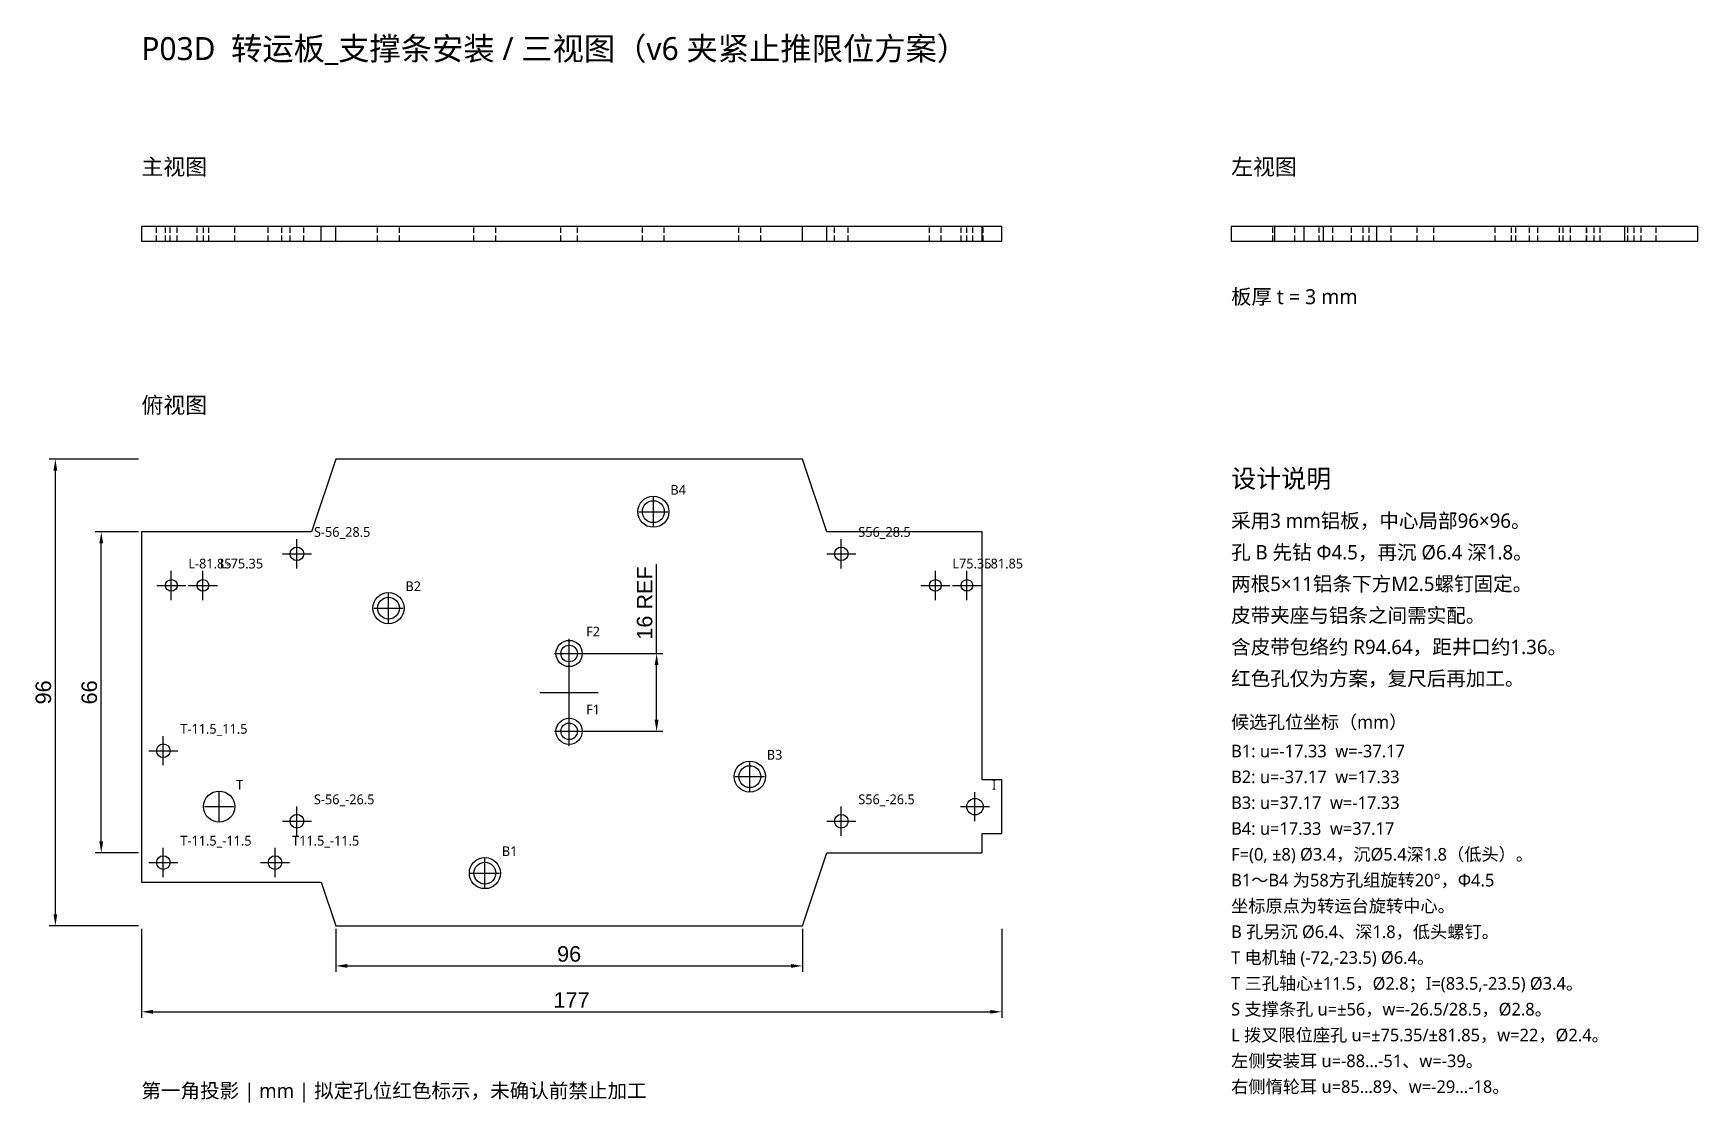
# Model space of a CAD drawing. Header units: millimetres. Extents: x 31 to 373, y 17 to 237.
import ezdxf

# ---------------------------------------------------------------- set-up
doc = ezdxf.new("R2010")
doc.units = ezdxf.units.MM
doc.linetypes.add('HIDDEN2', pattern=[4.7625, 3.175, -1.5875])
for name, color, linetype in [('CENTER', 4, 'Continuous'), ('DIMENSIONS', 3, 'Continuous'), ('NOTES', 7, 'Continuous'), ('OUTLINE', 7, 'Continuous'), ('PROPOSED_HIDDEN', 1, 'HIDDEN2'), ('PROPOSED_HOLES', 1, 'Continuous')]:
    doc.layers.add(name, color=color, linetype=linetype)
doc.styles.add('CN_NOTES', font='Microsoft YaHei.ttf')
doc.styles.get("Standard").update_dxf_attribs({"font": 'arial.ttf'})
doc.dimstyles.new('ISO-25', dxfattribs={"dimtxt": 2.5, "dimasz": 2.5, "dimexe": 1.25, "dimexo": 0.625, "dimtad": 1, "dimtxsty": 'Standard', "dimcen": 2.5, "dimadec": 0, "dimazin": 0, "dimtfac": 1, "dimtmove": 0, "dimatfit": 3, "dimfxl": 1, "dimarcsym": 0})

# ---------------------------------------------------------------- blocks, each defined once
blk = doc.blocks.new('*D1')
at = {"layer": 'Defpoints', "color": 0, "transparency": 16777216}
for p in [(53.1, 53.1), (230.1, 53.1), (230.1, 35.4)]:
    blk.add_point(p, dxfattribs=at)
at = {"layer": 'DIMENSIONS', "color": 0, "lineweight": -2, "transparency": 16777216}
for p, q in [((53.1, 52.47), (53.1, 34.15)), ((230.1, 52.47), (230.1, 34.15)), ((55.46, 35.4), (227.74, 35.4))]:
    blk.add_line(p, q, dxfattribs=at)
at = {"layer": 'DIMENSIONS', "color": 0, "transparency": 16777216}
for points in [[(55.46, 35.79), (55.46, 35.01), (53.1, 35.4)], [(227.74, 35.79), (227.74, 35.01), (230.1, 35.4)]]:
    blk.add_solid(points, dxfattribs=at)
at = {"layer": 'DIMENSIONS', "color": 0, "transparency": 16777216, "insert": (141.6, 37.83), "char_height": 3.186, "attachment_point": 5}
blk.add_mtext('177', dxfattribs=at)
blk = doc.blocks.new('*D2')
at = {"layer": 'Defpoints', "color": 0, "transparency": 16777216}
for p in [(35.4, 149.1), (53.1, 149.1), (53.1, 53.1)]:
    blk.add_point(p, dxfattribs=at)
at = {"layer": 'DIMENSIONS', "color": 0, "lineweight": -2, "transparency": 16777216}
for p, q in [((52.48, 149.1), (34.15, 149.1)), ((35.4, 55.46), (35.4, 146.74)), ((52.48, 53.1), (34.15, 53.1))]:
    blk.add_line(p, q, dxfattribs=at)
at = {"layer": 'DIMENSIONS', "color": 0, "transparency": 16777216}
for points in [[(35.01, 146.74), (35.79, 146.74), (35.4, 149.1)], [(35.01, 55.46), (35.79, 55.46), (35.4, 53.1)]]:
    blk.add_solid(points, dxfattribs=at)
at = {"layer": 'DIMENSIONS', "color": 0, "transparency": 16777216, "insert": (32.95, 101.1), "char_height": 3.186, "attachment_point": 5, "rotation": 90}
blk.add_mtext('96', dxfattribs=at)
blk = doc.blocks.new('*D3')
at = {"layer": 'Defpoints', "color": 0, "transparency": 16777216}
for p in [(141.1, 109.1), (159.1, 109.1), (141.1, 93.1)]:
    blk.add_point(p, dxfattribs=at)
at = {"layer": 'DIMENSIONS', "color": 0, "lineweight": -2, "transparency": 16777216}
for p, q in [((159.1, 109.1), (159.1, 127.51)), ((141.72, 109.1), (160.35, 109.1)), ((159.1, 95.46), (159.1, 106.74)), ((141.72, 93.1), (160.35, 93.1))]:
    blk.add_line(p, q, dxfattribs=at)
at = {"layer": 'DIMENSIONS', "color": 0, "transparency": 16777216}
for points in [[(158.71, 106.74), (159.49, 106.74), (159.1, 109.1)], [(158.71, 95.46), (159.49, 95.46), (159.1, 93.1)]]:
    blk.add_solid(points, dxfattribs=at)
at = {"layer": 'DIMENSIONS', "color": 0, "transparency": 16777216, "insert": (156.65, 119.49), "char_height": 3.186, "attachment_point": 5, "rotation": 90}
blk.add_mtext('16 REF', dxfattribs=at)
blk = doc.blocks.new('*D4')
at = {"layer": 'Defpoints', "color": 0, "transparency": 16777216}
for p in [(44.84, 134.1), (53.1, 134.1), (53.1, 68.1)]:
    blk.add_point(p, dxfattribs=at)
at = {"layer": 'DIMENSIONS', "color": 0, "lineweight": -2, "transparency": 16777216}
for p, q in [((52.48, 134.1), (43.59, 134.1)), ((44.84, 70.46), (44.84, 131.74)), ((52.48, 68.1), (43.59, 68.1))]:
    blk.add_line(p, q, dxfattribs=at)
at = {"layer": 'DIMENSIONS', "color": 0, "transparency": 16777216}
for points in [[(44.45, 131.74), (45.23, 131.74), (44.84, 134.1)], [(44.45, 70.46), (45.23, 70.46), (44.84, 68.1)]]:
    blk.add_solid(points, dxfattribs=at)
at = {"layer": 'DIMENSIONS', "color": 0, "transparency": 16777216, "insert": (42.39, 101.1), "char_height": 3.186, "attachment_point": 5, "rotation": 90}
blk.add_mtext('66', dxfattribs=at)
blk = doc.blocks.new('*D5')
at = {"layer": 'Defpoints', "color": 0, "transparency": 16777216}
for p in [(93.1, 53.1), (189.1, 53.1), (189.1, 44.84)]:
    blk.add_point(p, dxfattribs=at)
at = {"layer": 'DIMENSIONS', "color": 0, "lineweight": -2, "transparency": 16777216}
for p, q in [((93.1, 52.47), (93.1, 43.59)), ((189.1, 52.47), (189.1, 43.59)), ((95.46, 44.84), (186.74, 44.84))]:
    blk.add_line(p, q, dxfattribs=at)
at = {"layer": 'DIMENSIONS', "color": 0, "transparency": 16777216}
for points in [[(95.46, 45.23), (95.46, 44.45), (93.1, 44.84)], [(186.74, 45.23), (186.74, 44.45), (189.1, 44.84)]]:
    blk.add_solid(points, dxfattribs=at)
at = {"layer": 'DIMENSIONS', "color": 0, "transparency": 16777216, "insert": (141.1, 47.29), "char_height": 3.186, "attachment_point": 5}
blk.add_mtext('96', dxfattribs=at)

msp = doc.modelspace()

# ---------------------------------------------------------------- linework, layer by layer
at = {"layer": 'CENTER'}
for p, q in [((158.43, 135.27), (158.43, 141.27)), ((155.43, 138.27), (161.43, 138.27)), ((85.1, 126.6), (85.1, 132.6)), ((197.1, 126.6), (197.1, 132.6)), ((82.1, 129.6), (88.1, 129.6)), ((194.1, 129.6), (200.1, 129.6)), ((59.25, 120.1), (59.25, 126.1)), ((65.75, 120.1), (65.75, 126.1)), ((216.45, 120.1), (216.45, 126.1)), ((222.95, 120.1), (222.95, 126.1)), ((56.25, 123.1), (62.25, 123.1)), ((62.75, 123.1), (68.75, 123.1)), ((103.93, 115.43), (103.93, 121.43)), ((213.45, 123.1), (219.45, 123.1)), ((219.95, 123.1), (225.95, 123.1)), ((100.93, 118.43), (106.93, 118.43)), ((141.1, 106.1), (141.1, 112.1)), ((138.1, 109.1), (144.1, 109.1)), ((141.1, 95.1), (141.1, 107.1)), ((135.1, 101.1), (147.1, 101.1)), ((141.1, 90.1), (141.1, 96.1)), ((138.1, 93.1), (144.1, 93.1)), ((54.6, 89.1), (60.6, 89.1)), ((57.6, 86.1), (57.6, 92.1)), ((178.27, 80.77), (178.27, 86.77)), ((175.27, 83.77), (181.27, 83.77)), ((69.1, 74.6), (69.1, 80.6)), ((224.6, 74.6), (224.6, 80.6)), ((66.1, 77.6), (72.1, 77.6)), ((85.1, 71.6), (85.1, 77.6)), ((197.1, 71.6), (197.1, 77.6)), ((221.6, 77.6), (227.6, 77.6)), ((82.1, 74.6), (88.1, 74.6)), ((194.1, 74.6), (200.1, 74.6)), ((57.6, 63.1), (57.6, 69.1)), ((80.6, 63.1), (80.6, 69.1)), ((54.6, 66.1), (60.6, 66.1)), ((77.6, 66.1), (83.6, 66.1)), ((123.77, 60.93), (123.77, 66.93)), ((120.77, 63.93), (126.77, 63.93))]:
    msp.add_line(p, q, dxfattribs=at)
at = {"layer": 'OUTLINE'}
for p, q in [((230.1, 196.94), (53.1, 196.94)), ((53.1, 196.94), (53.1, 193.94)), ((90.1, 193.94), (90.1, 196.94)), ((93.1, 193.94), (93.1, 196.94)), ((189.1, 193.94), (189.1, 196.94)), ((194.1, 193.94), (194.1, 196.94)), ((226.1, 193.94), (226.1, 196.94)), ((230.1, 193.94), (230.1, 196.94)), ((373.3, 196.94), (277.3, 196.94)), ((277.3, 196.94), (277.3, 193.94)), ((286.3, 193.94), (286.3, 196.94)), ((292.3, 193.94), (292.3, 196.94)), ((296.3, 193.94), (296.3, 196.94)), ((307.3, 193.94), (307.3, 196.94)), ((358.3, 193.94), (358.3, 196.94)), ((373.3, 193.94), (373.3, 196.94)), ((53.1, 193.94), (230.1, 193.94)), ((277.3, 193.94), (373.3, 193.94)), ((93.1, 149.1), (88.1, 134.1)), ((189.1, 149.1), (93.1, 149.1)), ((194.1, 134.1), (189.1, 149.1)), ((88.1, 134.1), (53.1, 134.1)), ((53.1, 134.1), (53.1, 62.1)), ((226.1, 134.1), (194.1, 134.1)), ((226.1, 83.1), (226.1, 134.1)), ((230.1, 83.1), (226.1, 83.1)), ((230.1, 72.1), (230.1, 83.1)), ((226.1, 68.1), (226.1, 72.1)), ((226.1, 72.1), (230.1, 72.1)), ((189.1, 53.1), (194.1, 68.1)), ((194.1, 68.1), (226.1, 68.1)), ((53.1, 62.1), (90.1, 62.1)), ((90.1, 62.1), (93.1, 53.1)), ((93.1, 53.1), (189.1, 53.1))]:
    msp.add_line(p, q, dxfattribs=at)
at = {"layer": 'PROPOSED_HIDDEN', "ltscale": 0.35}
for p, q in [((56.2, 193.94), (56.2, 196.94)), ((56.2, 193.94), (56.2, 196.94)), ((58.05, 193.94), (58.05, 196.94)), ((59, 193.94), (59, 196.94)), ((59, 193.94), (59, 196.94)), ((60.45, 193.94), (60.45, 196.94)), ((64.55, 193.94), (64.55, 196.94)), ((65.9, 193.94), (65.9, 196.94)), ((66.95, 193.94), (66.95, 196.94)), ((72.3, 193.94), (72.3, 196.94)), ((79.2, 193.94), (79.2, 196.94)), ((82, 193.94), (82, 196.94)), ((83.7, 193.94), (83.7, 196.94)), ((83.7, 193.94), (83.7, 196.94)), ((86.5, 193.94), (86.5, 196.94)), ((86.5, 193.94), (86.5, 196.94)), ((101.68, 193.94), (101.68, 196.94)), ((106.18, 193.94), (106.18, 196.94)), ((121.52, 193.94), (121.52, 196.94)), ((126.02, 193.94), (126.02, 196.94)), ((139.4, 193.94), (139.4, 196.94)), ((139.4, 193.94), (139.4, 196.94)), ((142.8, 193.94), (142.8, 196.94)), ((142.8, 193.94), (142.8, 196.94)), ((156.18, 193.94), (156.18, 196.94)), ((160.68, 193.94), (160.68, 196.94)), ((176.02, 193.94), (176.02, 196.94)), ((180.52, 193.94), (180.52, 196.94)), ((195.7, 193.94), (195.7, 196.94)), ((195.7, 193.94), (195.7, 196.94)), ((198.5, 193.94), (198.5, 196.94)), ((198.5, 193.94), (198.5, 196.94)), ((215.25, 193.94), (215.25, 196.94)), ((217.65, 193.94), (217.65, 196.94)), ((221.75, 193.94), (221.75, 196.94)), ((222.9, 193.94), (222.9, 196.94)), ((224.15, 193.94), (224.15, 196.94)), ((226.3, 193.94), (226.3, 196.94)), ((285.88, 193.94), (285.88, 196.94)), ((290.38, 193.94), (290.38, 196.94)), ((295.4, 193.94), (295.4, 196.94)), ((295.4, 193.94), (295.4, 196.94)), ((298.2, 193.94), (298.2, 196.94)), ((298.2, 193.94), (298.2, 196.94)), ((302.1, 193.94), (302.1, 196.94)), ((302.1, 193.94), (302.1, 196.94)), ((302.1, 193.94), (302.1, 196.94)), ((302.1, 193.94), (302.1, 196.94)), ((304.5, 193.94), (304.5, 196.94)), ((304.5, 193.94), (304.5, 196.94)), ((304.5, 193.94), (304.5, 196.94)), ((304.5, 193.94), (304.5, 196.94)), ((305.72, 193.94), (305.72, 196.94)), ((310.22, 193.94), (310.22, 196.94)), ((315.6, 193.94), (315.6, 196.94)), ((319, 193.94), (319, 196.94)), ((331.6, 193.94), (331.6, 196.94)), ((335, 193.94), (335, 196.94)), ((335.9, 193.94), (335.9, 196.94)), ((338.7, 193.94), (338.7, 196.94)), ((340.38, 193.94), (340.38, 196.94)), ((344.88, 193.94), (344.88, 196.94)), ((345.6, 193.94), (345.6, 196.94)), ((347.1, 193.94), (347.1, 196.94)), ((350.4, 193.94), (350.4, 196.94)), ((350.4, 193.94), (350.4, 196.94)), ((350.5, 193.94), (350.5, 196.94)), ((352, 193.94), (352, 196.94)), ((353.2, 193.94), (353.2, 196.94)), ((353.2, 193.94), (353.2, 196.94)), ((358.9, 193.94), (358.9, 196.94)), ((358.9, 193.94), (358.9, 196.94)), ((360.22, 193.94), (360.22, 196.94)), ((361.7, 193.94), (361.7, 196.94)), ((361.7, 193.94), (361.7, 196.94)), ((364.72, 193.94), (364.72, 196.94))]:
    msp.add_line(p, q, dxfattribs=at)
at = {"layer": 'PROPOSED_HOLES'}
for centre, radius in [((158.43, 138.27), 3.2), ((158.43, 138.27), 2.25), ((85.1, 129.6), 1.4), ((197.1, 129.6), 1.4), ((59.25, 123.1), 1.2), ((65.75, 123.1), 1.2), ((216.45, 123.1), 1.2), ((222.95, 123.1), 1.2), ((103.93, 118.43), 3.2), ((103.93, 118.43), 2.25), ((141.1, 109.1), 2.7), ((141.1, 109.1), 1.7), ((141.1, 93.1), 2.7), ((141.1, 93.1), 1.7), ((57.6, 89.1), 1.4), ((178.27, 83.77), 3.2), ((178.27, 83.77), 2.25), ((69.1, 77.6), 3.2), ((224.6, 77.6), 1.7), ((85.1, 74.6), 1.4), ((197.1, 74.6), 1.4), ((57.6, 66.1), 1.4), ((80.6, 66.1), 1.4), ((123.77, 63.93), 3.2), ((123.77, 63.93), 2.25)]:
    msp.add_circle(centre, radius, dxfattribs=at)

# ---------------------------------------------------------------- texts
at = {"layer": 'NOTES', "style": 'CN_NOTES'}
for s, height, p in [('P03D  转运板_支撑条安装 / 三视图（v6 夹紧止推限位方案）', 4.72, (53.1, 231.16)), ('主视图', 3.304, (53.1, 207.56)), ('左视图', 3.304, (277.3, 207.56)), ('板厚 t = 3 mm', 3.068, (277.3, 180.96)), ('俯视图', 3.304, (53.1, 158.54)), ('设计说明', 3.776, (277.3, 143.2)), ('采用3 mm铝板，中心局部96×96。', 2.95, (277.3, 134.94)), ('孔 B 先钻 Φ4.5，再沉 Ø6.4 深1.8。', 2.95, (277.3, 128.45)), ('两根5×11铝条下方M2.5螺钉固定。', 2.95, (277.3, 121.96)), ('皮带夹座与铝条之间需实配。', 2.95, (277.3, 115.47)), ('含皮带包络约 R94.64，距井口约1.36。', 2.95, (277.3, 108.98)), ('红色孔仅为方案，复尺后再加工。', 2.95, (277.3, 102.49)), ('候选孔位坐标（mm）', 2.714, (277.3, 93.64)), ('第一角投影 | mm | 拟定孔位红色标示，未确认前禁止加工', 2.95, (53.1, 17.7))]:
    msp.add_text(s, height=height, dxfattribs=at).set_placement(p)
at = {"layer": 'PROPOSED_HOLES', "style": 'CN_NOTES'}
for s, height, p in [('B4', 2.006, (161.93, 141.77)), ('S-56_28.5', 2.006, (88.6, 133.1)), ('S56_28.5', 2.006, (200.6, 133.1)), ('L-81.85', 2.006, (62.75, 126.6)), ('L-75.35', 2.006, (69.25, 126.6)), ('L75.35', 2.006, (219.95, 126.6)), ('L81.85', 2.006, (226.45, 126.6)), ('B2', 2.006, (107.43, 121.93)), ('F2', 2.006, (144.6, 112.6)), ('F1', 2.006, (144.6, 96.6)), ('T-11.5_11.5', 2.006, (61.1, 92.6)), ('B3', 2.006, (181.77, 87.27)), ('B1: u=-17.33  w=-37.17', 2.596, (277.3, 87.74)), ('T', 2.01, (72.6, 81.1)), ('I', 2.01, (228.1, 81.1)), ('B2: u=-37.17  w=17.33', 2.596, (277.3, 82.43)), ('S-56_-26.5', 2.006, (88.6, 78.1)), ('S56_-26.5', 2.006, (200.6, 78.1)), ('B3: u=37.17  w=-17.33', 2.596, (277.3, 77.12)), ('B4: u=17.33  w=37.17', 2.596, (277.3, 71.81)), ('T-11.5_-11.5', 2.006, (61.1, 69.6)), ('T11.5_-11.5', 2.006, (84.1, 69.6)), ('B1', 2.006, (127.27, 67.43)), ('F=(0, ±8) Ø3.4，沉Ø5.4深1.8（低头）。', 2.596, (277.3, 66.5)), ('B1～B4 为58方孔组旋转20°，Φ4.5', 2.596, (277.3, 61.19)), ('坐标原点为转运台旋转中心。', 2.596, (277.3, 55.88)), ('B 孔另沉 Ø6.4、深1.8，低头螺钉。', 2.596, (277.3, 50.57)), ('T 电机轴 (-72,-23.5) Ø6.4。', 2.596, (277.3, 45.26)), ('T 三孔轴心±11.5，Ø2.8；I=(83.5,-23.5) Ø3.4。', 2.596, (277.3, 39.95)), ('S 支撑条孔 u=±56，w=-26.5/28.5，Ø2.8。', 2.596, (277.3, 34.64)), ('L 拨叉限位座孔 u=±75.35/±81.85，w=22，Ø2.4。', 2.596, (277.3, 29.33)), ('左侧安装耳 u=-88…-51、w=-39。', 2.596, (277.3, 24.02)), ('右侧惰轮耳 u=85…89、w=-29…-18。', 2.596, (277.3, 18.71))]:
    msp.add_text(s, height=height, dxfattribs=at).set_placement(p)

# ---------------------------------------------------------------- dimensions: what is measured, and where the dimension line sits
at = {"layer": 'DIMENSIONS'}
for base, p1, p2, picture, middle in [((35.4, 149.1), (53.1, 53.1), (53.1, 149.1), '*D2', (32.95, 101.1)), ((44.84, 134.1), (53.1, 68.1), (53.1, 134.1), '*D4', (42.39, 101.1))]:
    dim = msp.add_linear_dim(base=base, p1=p1, p2=p2, angle=90, dimstyle='ISO-25', override={"dimtxt": 3.186, "dimasz": 2.36, "dimgap": 0.826, "dimdec": 0, "dimlfac": 1}, dxfattribs=at)
    dim.commit()
    dim.dimension.update_dxf_attribs({"geometry": picture, "text_midpoint": middle})
dim = msp.add_linear_dim(base=(159.1, 109.1), p1=(141.1, 93.1), p2=(141.1, 109.1), angle=90, text='<> REF', dimstyle='ISO-25', override={"dimtxt": 3.186, "dimasz": 2.36, "dimgap": 0.826, "dimdec": 0, "dimlfac": 1}, dxfattribs=at)
dim.commit()
dim.dimension.update_dxf_attribs({"geometry": '*D3', "text_midpoint": (156.65, 119.49)})
for base, p1, p2, picture, middle in [((230.1, 35.4), (53.1, 53.1), (230.1, 53.1), '*D1', (141.6, 37.83)), ((189.1, 44.84), (93.1, 53.1), (189.1, 53.1), '*D5', (141.1, 47.29))]:
    dim = msp.add_linear_dim(base=base, p1=p1, p2=p2, dimstyle='ISO-25', override={"dimtxt": 3.186, "dimasz": 2.36, "dimgap": 0.826, "dimdec": 0, "dimlfac": 1}, dxfattribs=at)
    dim.commit()
    dim.dimension.update_dxf_attribs({"geometry": picture, "text_midpoint": middle})

doc.saveas('drawing.dxf')
